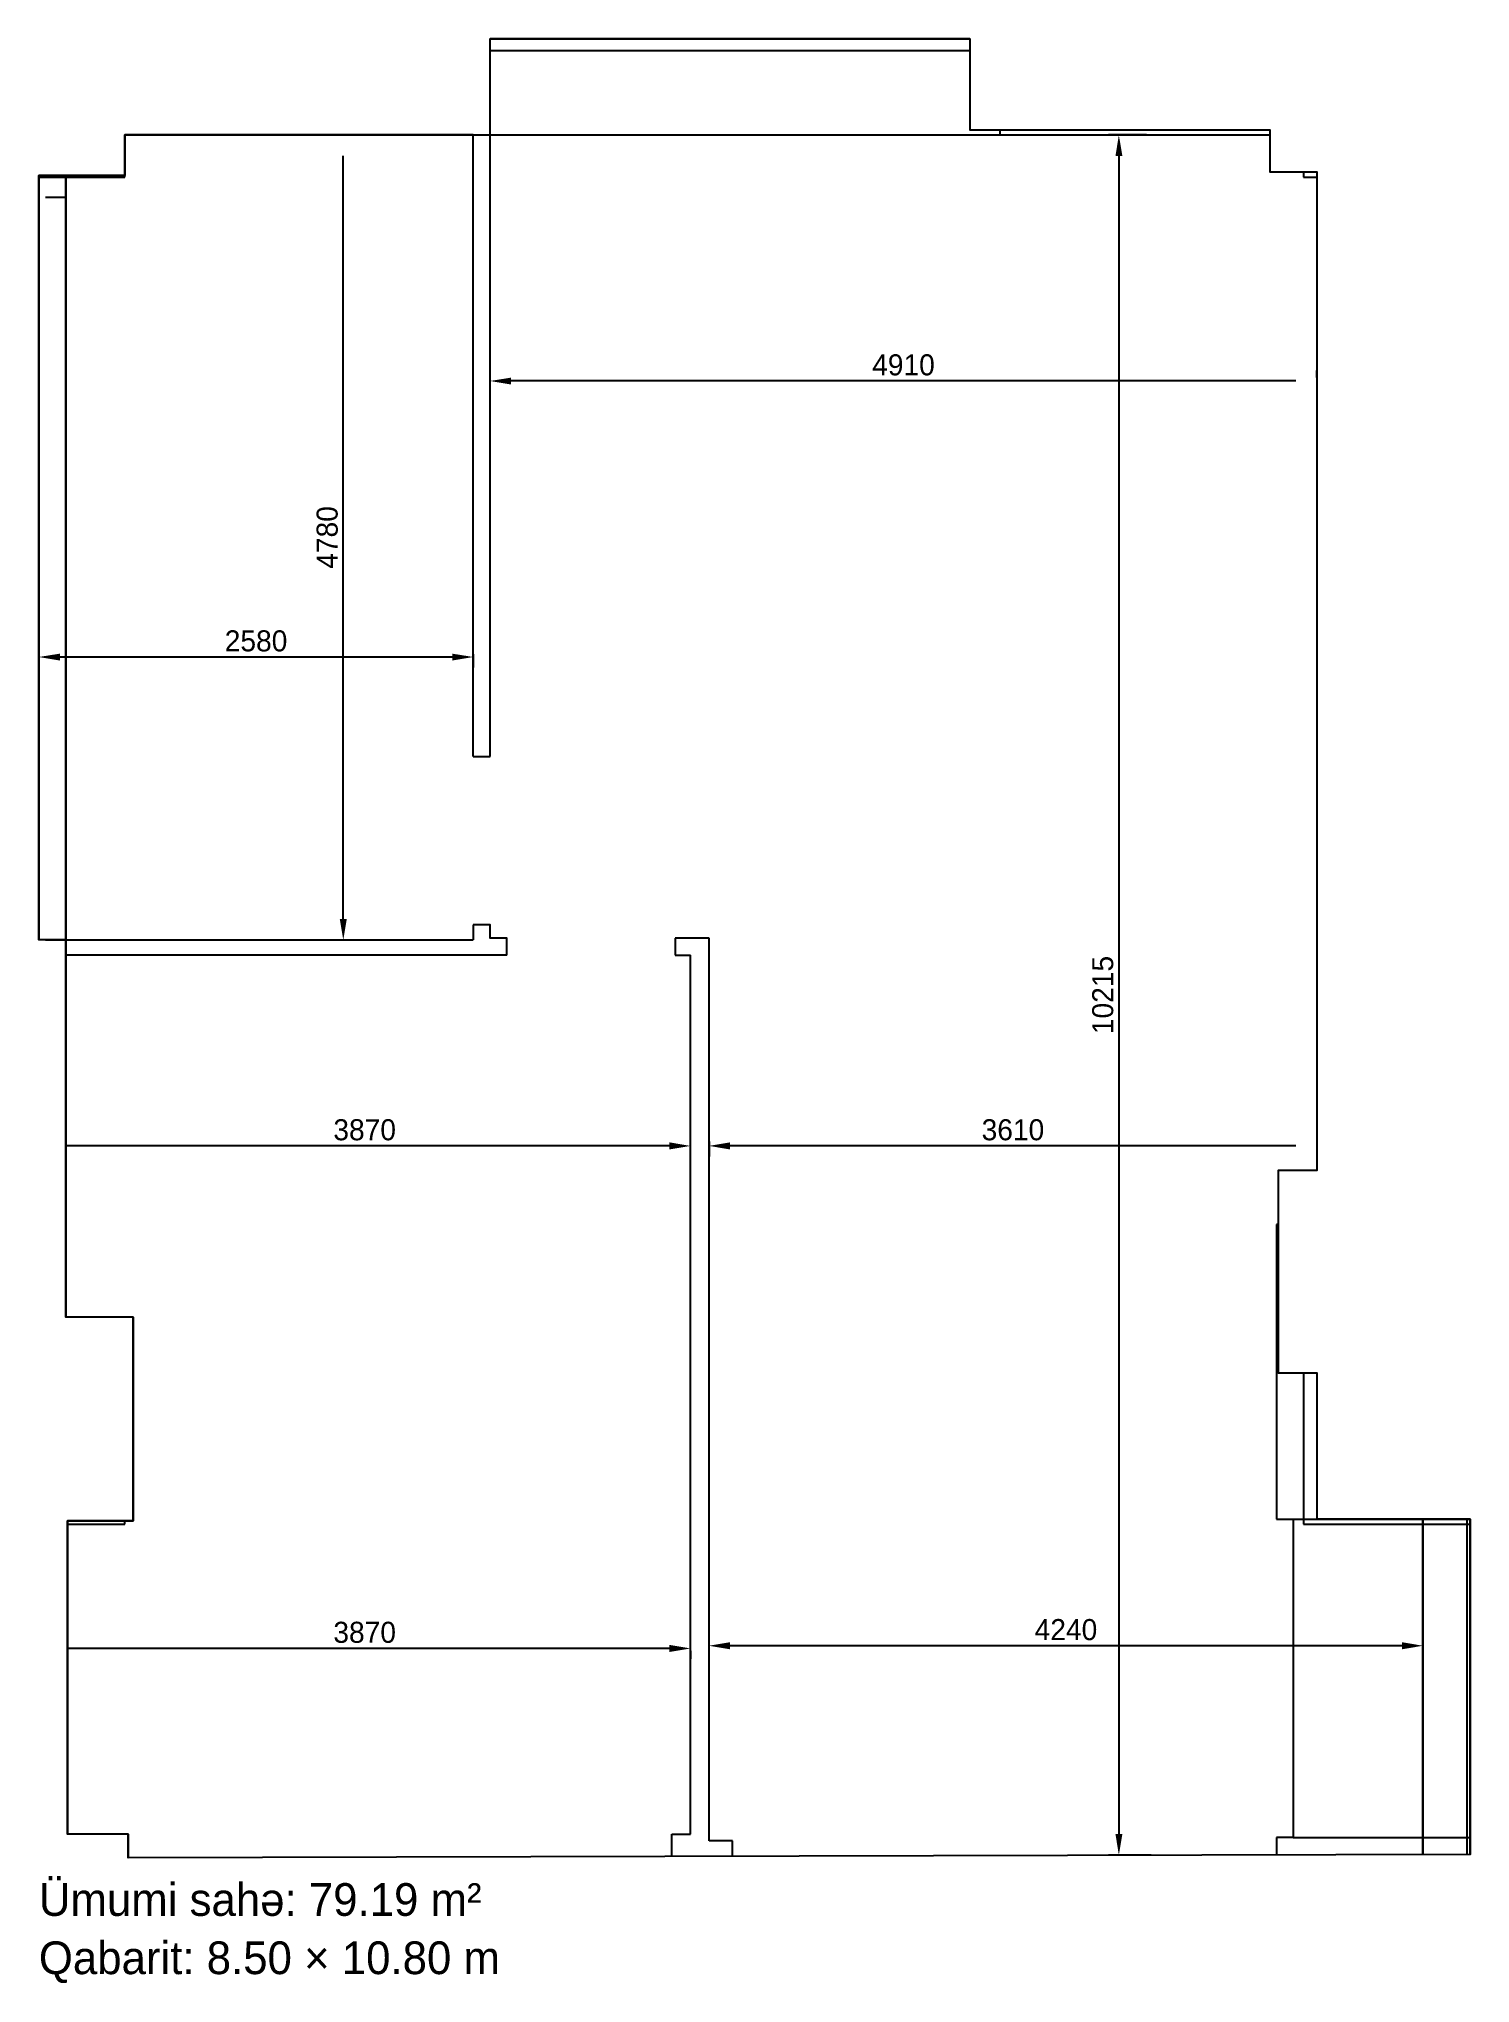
# Model space of a CAD drawing. Header units: millimetres. Extents: x 1383605 to 1392105, y -1092 to 10452.
import ezdxf

# ---------------------------------------------------------------- set-up
doc = ezdxf.new("R2010")
doc.units = ezdxf.units.MM
for name, color, linetype in [('OFFICE_BOUNDARY', 3, 'Continuous'), ('Pencere', 7, 'Continuous'), ('sutun1', 7, 'Continuous')]:
    doc.layers.add(name, color=color, linetype=linetype)

msp = doc.modelspace()

# ---------------------------------------------------------------- linework, layer by layer
for p, q in [((1386285, 10452), (1386885, 10452)), ((1386285, 9882), (1386285, 10452)), ((1386285, 10452), (1389135, 10452)), ((1386285, 6192), (1386285, 10422)), ((1387945, 10452), (1389135, 10452)), ((1389135, 10452), (1389135, 9912)), ((1386185, 9882), (1384115, 9882)), ((1384115, 9882), (1384115, 9642)), ((1384115, 9882), (1386285, 9882)), ((1384115, 9642), (1384115, 9882)), ((1386185, 6192), (1386185, 9882)), ((1389135, 9912), (1390915, 9912)), ((1389135, 9912), (1390915, 9912)), ((1390915, 9912), (1390915, 9662)), ((1384115, 9642), (1383605, 9642)), ((1383605, 9642), (1383605, 5102)), ((1383605, 5102), (1383605, 9642)), ((1383605, 9642), (1384115, 9642)), ((1390915, 9662), (1391195, 9662)), ((1390915, 9662), (1391195, 9662)), ((1391195, 9662), (1391195, 3732)), ((1386185, 6192), (1386285, 6192)), ((1383765, 5102), (1383605, 5102)), ((1383765, 5102), (1386185, 5102)), ((1383765, 2862), (1383765, 5102)), ((1387585, 5112), (1387385, 5112)), ((1387385, 5112), (1387385, 5012)), ((1387585, -248), (1387585, 5112)), ((1386385, 5012), (1383765, 5012)), ((1383765, 5012), (1383765, 2862)), ((1387475, 3610), (1387475, 5012)), ((1387475, -208), (1387475, 3610)), ((1390965, 3412), (1390955, 3412)), ((1390955, 3412), (1390955, 1662)), ((1384165, 2862), (1383765, 2862)), ((1384165, 2862), (1384165, 1652)), ((1384165, 1652), (1384165, 2862)), ((1391195, 2532), (1391195, 1662)), ((1384165, 1652), (1383775, 1652)), ((1383775, 1652), (1383775, -208)), ((1383775, -208), (1383775, 1652)), ((1383775, 1652), (1384165, 1652)), ((1390955, 1662), (1391055, 1662)), ((1391055, 1662), (1391055, -228)), ((1391055, 1662), (1392105, 1662)), ((1391195, 1662), (1392105, 1662)), ((1392085, 1662), (1392085, -328)), ((1392085, 1662), (1392085, -328)), ((1392105, 1662), (1392105, -328)), ((1384135, -208), (1383775, -208)), ((1384135, -208), (1384135, -348)), ((1384135, -348), (1384135, -208)), ((1387365, -340), (1387365, -208)), ((1387365, -208), (1387475, -208)), ((1391055, -228), (1390955, -228)), ((1390955, -228), (1390955, -331)), ((1391055, -228), (1392105, -228)), ((1392105, -328), (1384135, -348)), ((1387725, -248), (1387585, -248)), ((1387725, -339), (1387725, -248))]:
    msp.add_line(p, q)
at = {"color": 1, "lineweight": 30}
for p, q in [((1389135, 10452), (1386285, 10452)), ((1383605, 9642), (1383605, 5102)), ((1392105, 1662), (1391195, 1662)), ((1391825, 1662), (1391825, -328)), ((1392105, -328), (1392105, 1662))]:
    msp.add_line(p, q, dxfattribs=at)
at = {"color": 0, "lineweight": -2, "transparency": 16777216}
for p, q in [((1390184, 9882), (1389957, 9882)), ((1385413, 5227), (1385413, 9757)), ((1390019, 9757), (1390019, -207)), ((1386285, 8442), (1386285, 8483)), ((1391070, 8421), (1386410, 8421)), ((1383605, 6799), (1383605, 6719)), ((1386060, 6782), (1383730, 6782)), ((1386185, 6799), (1386185, 6719)), ((1385396, 5102), (1385476, 5102)), ((1387475, 3910), (1387475, 3941)), ((1387585, 3906), (1387585, 3816)), ((1391070, 3879), (1387710, 3879)), ((1387585, 650), (1387585, 973)), ((1391825, 650), (1391825, 973)), ((1387475, 880), (1387475, 833)), ((1391700, 911), (1387710, 911)), ((1390211, -332), (1389957, -332))]:
    msp.add_line(p, q, dxfattribs=at)
at = {"color": 0, "lineweight": -2}
for p, q in [((1391195, 8442), (1391195, 8483)), ((1387350, 3879), (1383765, 3879)), ((1391195, 3906), (1391195, 3816)), ((1387350, 895), (1383775, 895))]:
    msp.add_line(p, q, dxfattribs=at)
for points in [[(1386385, 5012), (1386385, 5112), (1386285, 5112), (1386285, 5192), (1386185, 5192)], [(1386185, 5192), (1386185, 5102)], [(1387385, 5012), (1387475, 5012)]]:
    msp.add_lwpolyline(points)
at = {"color": 0, "transparency": 16777216}
for points in [[(1389999, 9757), (1390040, 9757), (1390019, 9882)], [(1386410, 8441), (1386410, 8400), (1386285, 8421)], [(1383730, 6802), (1383730, 6761), (1383605, 6782)], [(1386060, 6802), (1386060, 6761), (1386185, 6782)], [(1385392, 5227), (1385434, 5227), (1385413, 5102)], [(1387350, 3900), (1387350, 3858), (1387475, 3879)], [(1387710, 3900), (1387710, 3858), (1387585, 3879)], [(1387710, 932), (1387710, 890), (1387585, 911)], [(1391700, 932), (1391700, 890), (1391825, 911)], [(1387350, 916), (1387350, 874), (1387475, 895)], [(1389999, -207), (1390040, -207), (1390019, -332)]]:
    msp.add_solid(points, dxfattribs=at)
at = {"layer": 'OFFICE_BOUNDARY'}
msp.add_lwpolyline([(1386285, 9882), (1386285, 10452), (1389135, 10452), (1389135, 9912), (1390915, 9912), (1390915, 9662), (1391195, 9662), (1391195, 3732), (1390965, 3732), (1390965, 2532), (1391195, 2532), (1391195, 1662), (1392105, 1662), (1392105, -328), (1384135, -348), (1384135, -208), (1383775, -208), (1383775, 1652), (1384165, 1652), (1384165, 2862), (1383765, 2862), (1383765, 5102), (1383605, 5102), (1383605, 9642), (1384115, 9642), (1384115, 9882), (1386285, 9882)], close=True, dxfattribs=at)
at = {"layer": 'Pencere'}
for points in [[(1383645, 9512), (1383765, 9512)], [(1383645, 5102), (1383765, 5102)]]:
    msp.add_lwpolyline(points, dxfattribs=at)
at = {"layer": 'sutun1', "color": 134}
for p, q in [((1389135, 10382), (1386285, 10382)), ((1383605, 9632), (1383765, 9632)), ((1383765, 9632), (1383765, 4982))]:
    msp.add_line(p, q, dxfattribs=at)
at = {"layer": 'sutun1'}
for p, q in [((1384115, 9882), (1385915, 9882)), ((1389315, 9882), (1389315, 9912)), ((1389315, 9882), (1390915, 9882)), ((1383605, 9632), (1384115, 9632)), ((1384115, 9632), (1384115, 9642)), ((1391115, 9662), (1391115, 9632)), ((1391115, 9632), (1391195, 9632)), ((1383765, 2862), (1383765, 4982)), ((1391115, 2532), (1391115, 1632)), ((1383775, 1632), (1384115, 1632)), ((1384115, 1632), (1384115, 1652)), ((1391115, 1632), (1392105, 1632))]:
    msp.add_line(p, q, dxfattribs=at)
at = {"layer": 'sutun1', "color": 183}
for p, q in [((1384115, 9882), (1385915, 9882)), ((1385915, 9882), (1386285, 9882)), ((1386285, 9882), (1390915, 9882)), ((1383765, 2862), (1383765, 9632)), ((1383765, 9632), (1384115, 9632)), ((1384115, 9632), (1384115, 9642)), ((1391115, 9662), (1391115, 9632)), ((1391115, 9632), (1391195, 9632)), ((1383775, 1632), (1384115, 1632)), ((1384115, 1632), (1384115, 1652))]:
    msp.add_line(p, q, dxfattribs=at)

# ---------------------------------------------------------------- texts
for s, p in [('Ümumi sahə: 79.19 m²', (1383605, -693)), ('Qabarit: 8.50 × 10.80 m', (1383605, -1039))]:
    msp.add_text(s, height=194.4).set_placement(p)
at = {"color": 0, "transparency": 16777216, "char_height": 125, "attachment_point": 5}
for s, insert in [('4910', (1388740, 8516)), ('2580', (1384895, 6877)), ('3870', (1385540, 3974)), ('3610', (1389390, 3974)), ('3870', (1385540, 990)), ('4240', (1389705, 1006))]:
    msp.add_mtext(s, dxfattribs=dict(at, insert=insert))
at = {"color": 0, "transparency": 16777216, "char_height": 125, "attachment_point": 5, "rotation": 90}
for s, insert in [('4780', (1385318, 7492)), ('10215', (1389924, 4775))]:
    msp.add_mtext(s, dxfattribs=dict(at, insert=insert))

doc.saveas('drawing.dxf')
